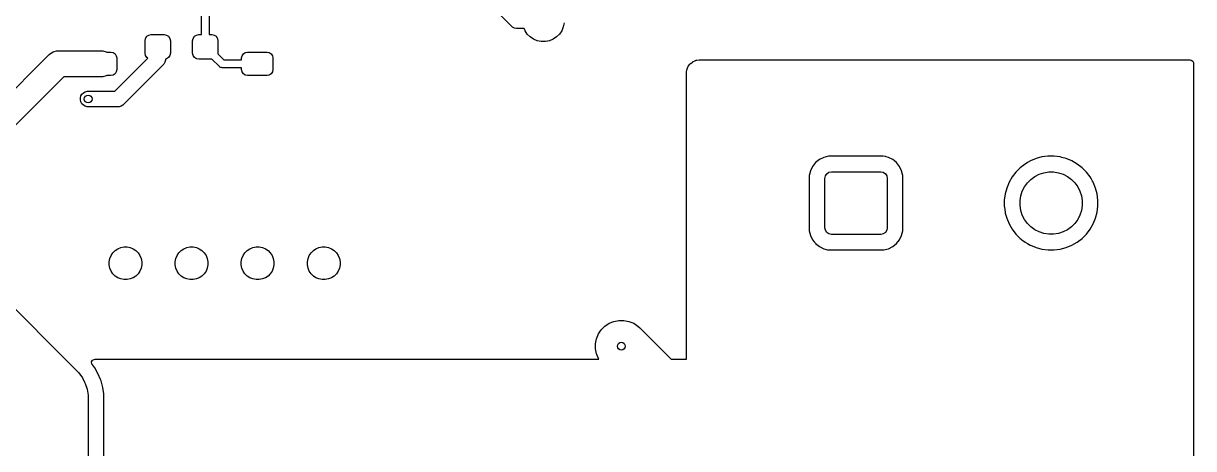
# Model space of a CAD drawing. Header units: inches. Extents: x 1.32 to 5.22, y -7.01 to -1.14.
# Drawn here: x 3.445 to 5.217, y -4.564 to -3.921 of the extents above; entities that cross this region are included whole.
import ezdxf

# ---------------------------------------------------------------- set-up
doc = ezdxf.new("R2010")
doc.units = ezdxf.units.IN
doc.header["$MEASUREMENT"] = 0
doc.layers.add('F.Cu', color=13, linetype='CONTINUOUS', true_color=0xc83434)

msp = doc.modelspace()

# ---------------------------------------------------------------- linework, layer by layer
at = {"layer": 'F.Cu', "linetype": 'CONTINUOUS'}
for p, q in [((4.1846, -3.9257), (3.6924, -3.4335)), ((3.7146, -3.938), (3.7146, -3.9065)), ((3.7264, -3.9065), (3.7264, -3.938)), ((4.1857, -3.9267), (4.1846, -3.9257)), ((4.1884, -3.9282), (4.1857, -3.9267)), ((4.1914, -3.929), (4.1884, -3.9282)), ((4.1929, -3.9291), (4.1914, -3.929)), ((4.2032, -3.9291), (4.1929, -3.9291)), ((4.2045, -3.9322), (4.2032, -3.9291)), ((4.2079, -3.9373), (4.2045, -3.9322)), ((4.2601, -3.9322), (4.2566, -3.9373)), ((4.2624, -3.9265), (4.2601, -3.9322)), ((4.2636, -3.9204), (4.2624, -3.9265)), ((3.6294, -3.9473), (3.6301, -3.9438)), ((3.6294, -3.966), (3.6294, -3.9473)), ((3.6301, -3.9438), (3.6322, -3.9407)), ((3.6322, -3.9407), (3.6352, -3.9387)), ((3.6352, -3.9387), (3.6388, -3.938)), ((3.6388, -3.938), (3.6585, -3.938)), ((3.6585, -3.938), (3.662, -3.9387)), ((3.662, -3.9387), (3.6651, -3.9407)), ((3.6651, -3.9407), (3.6671, -3.9438)), ((3.6671, -3.9438), (3.6678, -3.9473)), ((3.6678, -3.9473), (3.6678, -3.966)), ((3.7013, -3.9473), (3.702, -3.9438)), ((3.7013, -3.966), (3.7013, -3.9473)), ((3.702, -3.9438), (3.704, -3.9407)), ((3.704, -3.9407), (3.7071, -3.9387)), ((3.7071, -3.9387), (3.7106, -3.938)), ((3.7106, -3.938), (3.7146, -3.938)), ((3.7264, -3.938), (3.7303, -3.938)), ((3.7303, -3.938), (3.7339, -3.9387)), ((3.7339, -3.9387), (3.7369, -3.9407)), ((3.7369, -3.9407), (3.739, -3.9438)), ((3.739, -3.9438), (3.7397, -3.9473)), ((3.7397, -3.9473), (3.7397, -3.966)), ((4.2123, -3.9417), (4.2079, -3.9373)), ((4.2174, -3.9451), (4.2123, -3.9417)), ((4.2231, -3.9475), (4.2174, -3.9451)), ((4.2292, -3.9487), (4.2231, -3.9475)), ((4.2354, -3.9487), (4.2292, -3.9487)), ((4.2414, -3.9475), (4.2354, -3.9487)), ((4.2471, -3.9451), (4.2414, -3.9475)), ((4.2523, -3.9417), (4.2471, -3.9451)), ((4.2566, -3.9373), (4.2523, -3.9417)), ((3.4841, -3.9684), (3.486, -3.9667)), ((3.486, -3.9667), (3.4905, -3.9641)), ((3.486, -3.9667), (3.486, -3.9667)), ((3.4905, -3.9641), (3.492, -3.9637)), ((3.492, -3.9637), (3.4955, -3.9628)), ((3.4955, -3.9628), (3.498, -3.9626)), ((3.4955, -3.9628), (3.4955, -3.9628)), ((3.498, -3.9626), (3.563, -3.9626)), ((3.563, -3.9626), (3.5656, -3.9628)), ((3.5656, -3.9628), (3.5705, -3.9641)), ((3.5705, -3.9641), (3.5713, -3.9646)), ((3.5713, -3.9646), (3.5778, -3.9646)), ((3.5778, -3.9646), (3.5811, -3.9652)), ((3.5811, -3.9652), (3.584, -3.9672)), ((3.584, -3.9672), (3.5859, -3.97)), ((3.6301, -3.9696), (3.6294, -3.966)), ((3.6678, -3.966), (3.6671, -3.9696)), ((3.702, -3.9696), (3.7013, -3.966)), ((3.7397, -3.966), (3.7394, -3.9673)), ((3.7394, -3.9673), (3.7485, -3.9764)), ((3.7763, -3.97), (3.7782, -3.9672)), ((3.7782, -3.9672), (3.7811, -3.9652)), ((3.7811, -3.9652), (3.7844, -3.9646)), ((3.7844, -3.9646), (3.814, -3.9646)), ((3.814, -3.9646), (3.8174, -3.9652)), ((3.8174, -3.9652), (3.8202, -3.9672)), ((3.8202, -3.9672), (3.8222, -3.97)), ((3.3719, -4.0806), (3.4841, -3.9684)), ((3.5837, -4.0236), (3.6337, -3.9737)), ((3.5859, -3.97), (3.5866, -3.9734)), ((3.5866, -3.9734), (3.5866, -3.9911)), ((3.657, -3.9837), (3.5969, -4.0438)), ((3.6322, -3.9727), (3.6301, -3.9696)), ((3.6337, -3.9737), (3.6322, -3.9727)), ((3.658, -3.9826), (3.657, -3.9837)), ((3.6595, -3.9799), (3.658, -3.9826)), ((3.6603, -3.9769), (3.6595, -3.9799)), ((3.6604, -3.9754), (3.6603, -3.9769)), ((3.662, -3.9747), (3.6604, -3.975)), ((3.6604, -3.975), (3.6604, -3.9754)), ((3.6651, -3.9727), (3.662, -3.9747)), ((3.6671, -3.9696), (3.6651, -3.9727)), ((3.704, -3.9727), (3.702, -3.9696)), ((3.7071, -3.9747), (3.704, -3.9727)), ((3.7106, -3.9754), (3.7071, -3.9747)), ((3.7303, -3.9754), (3.7106, -3.9754)), ((3.7307, -3.9753), (3.7303, -3.9754)), ((3.7419, -3.9865), (3.7307, -3.9753)), ((3.7485, -3.9764), (3.7756, -3.9764)), ((3.7756, -3.9734), (3.7763, -3.97)), ((3.7756, -3.9764), (3.7756, -3.9734)), ((3.8222, -3.97), (3.8228, -3.9734)), ((3.8228, -3.9734), (3.8228, -3.9911)), ((4.452, -3.9855), (4.454, -3.9829)), ((4.454, -3.9829), (4.4544, -3.9824)), ((4.4544, -3.9824), (4.4549, -3.982)), ((4.4549, -3.982), (4.4553, -3.9816)), ((4.4553, -3.9816), (4.4579, -3.9796)), ((4.4579, -3.9796), (4.4584, -3.9792)), ((4.4584, -3.9792), (4.459, -3.9789)), ((4.459, -3.9789), (4.4595, -3.9786)), ((4.4595, -3.9786), (4.4625, -3.9774)), ((4.4625, -3.9774), (4.4631, -3.9772)), ((4.4631, -3.9772), (4.4637, -3.977)), ((4.4637, -3.977), (4.4644, -3.9769)), ((4.4644, -3.9769), (4.468, -3.9764)), ((4.468, -3.9764), (4.4683, -3.9764)), ((4.4683, -3.9764), (4.4687, -3.9764)), ((4.4687, -3.9764), (4.469, -3.9764)), ((4.469, -3.9764), (5.2109, -3.9764)), ((5.2109, -3.9764), (5.2123, -3.9766)), ((5.2123, -3.9766), (5.2129, -3.9767)), ((5.2129, -3.9767), (5.2152, -3.9782)), ((5.2152, -3.9782), (5.2153, -3.9783)), ((5.2153, -3.9783), (5.2163, -3.9804)), ((5.2163, -3.9804), (5.2164, -3.9807)), ((5.2164, -3.9807), (5.2165, -3.9818)), ((5.2165, -3.9818), (5.2165, -5.4774)), ((3.5062, -4.002), (3.4055, -4.1026)), ((3.563, -4.002), (3.5062, -4.002)), ((3.5656, -4.0018), (3.563, -4.002)), ((3.5705, -4.0005), (3.5656, -4.0018)), ((3.5713, -4), (3.5705, -4.0005)), ((3.5778, -4), (3.5713, -4)), ((3.5811, -3.9993), (3.5778, -4)), ((3.584, -3.9974), (3.5811, -3.9993)), ((3.5859, -3.9945), (3.584, -3.9974)), ((3.5866, -3.9911), (3.5859, -3.9945)), ((3.7428, -3.9872), (3.7419, -3.9865)), ((3.744, -3.9877), (3.7428, -3.9872)), ((3.7449, -3.9881), (3.744, -3.9877)), ((3.7461, -3.9882), (3.7449, -3.9881)), ((3.7756, -3.9882), (3.7461, -3.9882)), ((3.7756, -3.9911), (3.7756, -3.9882)), ((3.7763, -3.9945), (3.7756, -3.9911)), ((3.7782, -3.9974), (3.7763, -3.9945)), ((3.7811, -3.9993), (3.7782, -3.9974)), ((3.7844, -4), (3.7811, -3.9993)), ((3.814, -4), (3.7844, -4)), ((3.8174, -3.9993), (3.814, -4)), ((3.8202, -3.9974), (3.8174, -3.9993)), ((3.8222, -3.9945), (3.8202, -3.9974)), ((3.8228, -3.9911), (3.8222, -3.9945)), ((4.4488, -3.9962), (4.4489, -3.9959)), ((4.4488, -3.9965), (4.4488, -3.9962)), ((4.4488, -4.1526), (4.4488, -3.9965)), ((4.4489, -3.9956), (4.4491, -3.9939)), ((4.4489, -3.9959), (4.4489, -3.9956)), ((4.4491, -3.9939), (4.4494, -3.9919)), ((4.4494, -3.9919), (4.4495, -3.9913)), ((4.4495, -3.9913), (4.4497, -3.9907)), ((4.4497, -3.9907), (4.4499, -3.9901)), ((4.4499, -3.9901), (4.4511, -3.9871)), ((4.4511, -3.9871), (4.4514, -3.9865)), ((4.4514, -3.9865), (4.4517, -3.986)), ((4.4517, -3.986), (4.452, -3.9855)), ((3.5316, -4.0339), (3.5324, -4.0309)), ((3.5316, -4.037), (3.5316, -4.0339)), ((3.5324, -4.04), (3.5316, -4.037)), ((3.5324, -4.0309), (3.5339, -4.0282)), ((3.5339, -4.0282), (3.5361, -4.0261)), ((3.5361, -4.0261), (3.5388, -4.0245)), ((3.5388, -4.0245), (3.5418, -4.0237)), ((3.5418, -4.0237), (3.5433, -4.0236)), ((3.5433, -4.0236), (3.5837, -4.0236)), ((3.5339, -4.0426), (3.5324, -4.04)), ((3.5361, -4.0448), (3.5339, -4.0426)), ((3.5388, -4.0463), (3.5361, -4.0448)), ((3.5418, -4.0471), (3.5388, -4.0463)), ((3.5433, -4.0472), (3.5418, -4.0471)), ((3.5886, -4.0472), (3.5433, -4.0472)), ((3.5901, -4.0471), (3.5886, -4.0472)), ((3.5931, -4.0463), (3.5901, -4.0471)), ((3.5958, -4.0448), (3.5931, -4.0463)), ((3.5969, -4.0438), (3.5958, -4.0448)), ((4.6566, -4.1239), (4.6501, -4.1271)), ((4.6637, -4.1221), (4.6566, -4.1239)), ((4.6638, -4.1221), (4.6637, -4.1221)), ((4.6637, -4.1221), (4.6637, -4.1221)), ((4.664, -4.1221), (4.6638, -4.1221)), ((4.6651, -4.122), (4.664, -4.1221)), ((4.6652, -4.122), (4.6651, -4.122)), ((4.6653, -4.122), (4.6652, -4.122)), ((4.7459, -4.122), (4.6653, -4.122)), ((4.7465, -4.1221), (4.7459, -4.122)), ((4.7459, -4.122), (4.7459, -4.122)), ((4.75, -4.1223), (4.7465, -4.1221)), ((4.7465, -4.1221), (4.7465, -4.1221)), ((4.7465, -4.1221), (4.7465, -4.1221)), ((4.7514, -4.1231), (4.75, -4.1223)), ((4.7546, -4.1239), (4.7514, -4.1231)), ((4.7611, -4.1271), (4.7546, -4.1239)), ((4.7546, -4.1239), (4.7546, -4.1239)), ((4.978, -4.1256), (4.9695, -4.1292)), ((4.987, -4.1232), (4.978, -4.1256)), ((4.996, -4.1221), (4.987, -4.1232)), ((4.9962, -4.122), (4.996, -4.1221)), ((4.996, -4.1221), (4.996, -4.1221)), ((5.0055, -4.122), (4.9962, -4.122)), ((4.9962, -4.122), (4.9962, -4.122)), ((4.9962, -4.122), (4.9962, -4.122)), ((5.0056, -4.122), (5.0055, -4.122)), ((5.0055, -4.122), (5.0055, -4.122)), ((5.0055, -4.122), (5.0055, -4.122)), ((5.0147, -4.1232), (5.0056, -4.122)), ((5.0172, -4.1239), (5.0147, -4.1232)), ((5.0147, -4.1232), (5.0147, -4.1232)), ((5.0147, -4.1232), (5.0147, -4.1232)), ((5.0237, -4.1256), (5.0172, -4.1239)), ((5.0323, -4.1292), (5.0237, -4.1256)), ((4.6366, -4.1439), (4.6348, -4.151)), ((4.6398, -4.1374), (4.6366, -4.1439)), ((4.6444, -4.1317), (4.6398, -4.1374)), ((4.6501, -4.1271), (4.6444, -4.1317)), ((4.6444, -4.1317), (4.6444, -4.1317)), ((4.6444, -4.1317), (4.6444, -4.1317)), ((4.7637, -4.1292), (4.7611, -4.1271)), ((4.7668, -4.1317), (4.7637, -4.1292)), ((4.7714, -4.1374), (4.7668, -4.1317)), ((4.7668, -4.1317), (4.7668, -4.1317)), ((4.7746, -4.1439), (4.7714, -4.1374)), ((4.7764, -4.151), (4.7746, -4.1439)), ((4.954, -4.1395), (4.9475, -4.1461)), ((4.9614, -4.1338), (4.954, -4.1395)), ((4.954, -4.1395), (4.954, -4.1395)), ((4.954, -4.1395), (4.954, -4.1395)), ((4.9651, -4.1317), (4.9614, -4.1338)), ((4.9614, -4.1338), (4.9614, -4.1338)), ((4.9614, -4.1338), (4.9614, -4.1338)), ((4.9695, -4.1292), (4.9651, -4.1317)), ((4.9695, -4.1292), (4.9695, -4.1292)), ((5.0364, -4.1315), (5.0323, -4.1292)), ((5.0323, -4.1292), (5.0323, -4.1292)), ((5.0403, -4.1338), (5.0364, -4.1315)), ((5.0404, -4.1339), (5.0403, -4.1338)), ((5.0403, -4.1338), (5.0403, -4.1338)), ((5.0477, -4.1395), (5.0404, -4.1339)), ((5.0404, -4.1339), (5.0404, -4.1339)), ((5.0543, -4.1461), (5.0477, -4.1395)), ((5.0477, -4.1395), (5.0477, -4.1395)), ((5.0477, -4.1395), (5.0477, -4.1395)), ((5.0477, -4.1395), (5.0477, -4.1395)), ((5.0477, -4.1395), (5.0477, -4.1395)), ((4.4488, -4.4291), (4.4488, -4.1526)), ((4.6348, -4.151), (4.6347, -4.1526)), ((4.6347, -4.1526), (4.6347, -4.2333)), ((4.6584, -4.1555), (4.6591, -4.1517)), ((4.6584, -4.2303), (4.6584, -4.1555)), ((4.6591, -4.1517), (4.6612, -4.1486)), ((4.6612, -4.1486), (4.6644, -4.1464)), ((4.6644, -4.1464), (4.6682, -4.1457)), ((4.6682, -4.1457), (4.743, -4.1457)), ((4.743, -4.1457), (4.7468, -4.1464)), ((4.7468, -4.1464), (4.75, -4.1486)), ((4.75, -4.1486), (4.7521, -4.1517)), ((4.7521, -4.1517), (4.7528, -4.1555)), ((4.7528, -4.1555), (4.7528, -4.2303)), ((4.7765, -4.1526), (4.7764, -4.151)), ((4.7765, -4.1883), (4.7765, -4.1526)), ((4.9372, -4.1615), (4.9336, -4.1701)), ((4.9418, -4.1534), (4.9372, -4.1615)), ((4.9372, -4.1615), (4.9372, -4.1615)), ((4.9475, -4.1461), (4.9418, -4.1534)), ((4.9418, -4.1534), (4.9418, -4.1534)), ((4.9475, -4.1461), (4.9475, -4.1461)), ((4.9475, -4.1461), (4.9475, -4.1461)), ((4.9606, -4.1682), (4.965, -4.1622)), ((4.965, -4.1622), (4.9702, -4.157)), ((4.9702, -4.157), (4.9762, -4.1526)), ((4.9762, -4.1526), (4.9828, -4.1493)), ((4.9828, -4.1493), (4.9898, -4.147)), ((4.9898, -4.147), (4.9972, -4.1458)), ((4.9972, -4.1458), (5.0046, -4.1458)), ((5.0046, -4.1458), (5.0119, -4.147)), ((5.0119, -4.147), (5.019, -4.1493)), ((5.019, -4.1493), (5.0256, -4.1526)), ((5.0256, -4.1526), (5.0316, -4.157)), ((5.0316, -4.157), (5.0368, -4.1622)), ((5.0368, -4.1622), (5.0412, -4.1682)), ((5.0599, -4.1534), (5.0543, -4.1461)), ((5.0543, -4.1461), (5.0543, -4.1461)), ((5.0543, -4.1461), (5.0543, -4.1461)), ((5.0543, -4.1461), (5.0543, -4.1461)), ((5.0619, -4.1568), (5.0599, -4.1534)), ((5.0635, -4.1596), (5.0619, -4.1568)), ((5.0645, -4.1614), (5.0635, -4.1596)), ((5.0646, -4.1614), (5.0645, -4.1614)), ((5.0646, -4.1615), (5.0646, -4.1614)), ((5.0681, -4.1701), (5.0646, -4.1615)), ((5.0646, -4.1615), (5.0646, -4.1615)), ((4.9312, -4.1791), (4.93, -4.1883)), ((4.9336, -4.1701), (4.9312, -4.1791)), ((4.9549, -4.1819), (4.9572, -4.1748)), ((4.9572, -4.1748), (4.9606, -4.1682)), ((5.0412, -4.1682), (5.0445, -4.1748)), ((5.0445, -4.1748), (5.0468, -4.1819)), ((5.0705, -4.1791), (5.0681, -4.1701)), ((5.0718, -4.1883), (5.0705, -4.1791)), ((4.7765, -4.2332), (4.7765, -4.1883)), ((4.93, -4.1883), (4.93, -4.1883)), ((4.93, -4.1883), (4.93, -4.1976)), ((4.93, -4.1976), (4.93, -4.1976)), ((4.93, -4.1976), (4.9302, -4.1989)), ((4.9538, -4.1892), (4.9549, -4.1819)), ((4.9538, -4.1966), (4.9538, -4.1892)), ((4.9549, -4.2039), (4.9538, -4.1966)), ((5.0468, -4.1819), (5.048, -4.1892)), ((5.048, -4.1966), (5.0468, -4.2039)), ((5.048, -4.1892), (5.048, -4.1966)), ((5.0705, -4.2068), (5.0718, -4.1976)), ((5.0718, -4.1976), (5.0718, -4.1883)), ((4.9302, -4.1989), (4.9312, -4.2067)), ((4.9312, -4.2067), (4.9312, -4.2068)), ((4.9312, -4.2068), (4.9312, -4.2068)), ((4.9312, -4.2068), (4.9315, -4.208)), ((4.9315, -4.208), (4.9336, -4.2157)), ((4.9572, -4.211), (4.9549, -4.2039)), ((4.9606, -4.2176), (4.9572, -4.211)), ((5.0445, -4.211), (5.0412, -4.2176)), ((5.0468, -4.2039), (5.0445, -4.211)), ((5.0681, -4.2157), (5.0705, -4.2068)), ((4.6347, -4.2333), (4.6347, -4.2335)), ((4.6591, -4.2341), (4.6584, -4.2303)), ((4.7528, -4.2303), (4.7521, -4.2341)), ((4.7764, -4.2349), (4.7765, -4.2332)), ((4.9336, -4.2157), (4.9372, -4.2243)), ((4.9372, -4.2243), (4.9372, -4.2243)), ((4.9372, -4.2243), (4.9398, -4.229)), ((4.9398, -4.229), (4.9398, -4.229)), ((4.9398, -4.229), (4.9398, -4.229)), ((4.9398, -4.229), (4.9418, -4.2324)), ((4.9418, -4.2324), (4.9418, -4.2324)), ((4.9418, -4.2324), (4.9418, -4.2324)), ((4.9418, -4.2324), (4.9419, -4.2324)), ((4.9419, -4.2324), (4.9475, -4.2398)), ((4.965, -4.2236), (4.9606, -4.2176)), ((4.9702, -4.2288), (4.965, -4.2236)), ((4.9762, -4.2332), (4.9702, -4.2288)), ((4.9828, -4.2366), (4.9762, -4.2332)), ((5.0256, -4.2332), (5.019, -4.2366)), ((5.0316, -4.2288), (5.0256, -4.2332)), ((5.0368, -4.2236), (5.0316, -4.2288)), ((5.0412, -4.2176), (5.0368, -4.2236)), ((5.0543, -4.2398), (5.0599, -4.2324)), ((5.0599, -4.2324), (5.0646, -4.2243)), ((5.0646, -4.2243), (5.0681, -4.2157)), ((4.6347, -4.2335), (4.6348, -4.2347)), ((4.6348, -4.2347), (4.6348, -4.2348)), ((4.6348, -4.2348), (4.6348, -4.2349)), ((4.6348, -4.2349), (4.6366, -4.2419)), ((4.6366, -4.2419), (4.6398, -4.2485)), ((4.6398, -4.2485), (4.6424, -4.2517)), ((4.6612, -4.2373), (4.6591, -4.2341)), ((4.6644, -4.2394), (4.6612, -4.2373)), ((4.6682, -4.2402), (4.6644, -4.2394)), ((4.743, -4.2402), (4.6682, -4.2402)), ((4.7468, -4.2394), (4.743, -4.2402)), ((4.75, -4.2373), (4.7468, -4.2394)), ((4.7521, -4.2341), (4.75, -4.2373)), ((4.7668, -4.2541), (4.7714, -4.2485)), ((4.7714, -4.2485), (4.7746, -4.2419)), ((4.7746, -4.2419), (4.7764, -4.2349)), ((4.9475, -4.2398), (4.9475, -4.2398)), ((4.9475, -4.2398), (4.9475, -4.2398)), ((4.9475, -4.2398), (4.9475, -4.2398)), ((4.9475, -4.2398), (4.954, -4.2463)), ((4.954, -4.2463), (4.954, -4.2463)), ((4.954, -4.2463), (4.954, -4.2463)), ((4.954, -4.2463), (4.954, -4.2463)), ((4.954, -4.2463), (4.9555, -4.2474)), ((4.9555, -4.2474), (4.9567, -4.2483)), ((4.9567, -4.2483), (4.9614, -4.252)), ((4.9898, -4.2389), (4.9828, -4.2366)), ((4.9972, -4.24), (4.9898, -4.2389)), ((5.0046, -4.24), (4.9972, -4.24)), ((5.0119, -4.2389), (5.0046, -4.24)), ((5.019, -4.2366), (5.0119, -4.2389)), ((5.0403, -4.252), (5.0477, -4.2463)), ((5.0477, -4.2463), (5.0543, -4.2398)), ((3.5779, -4.2723), (3.5806, -4.2683)), ((3.5806, -4.2683), (3.5841, -4.2648)), ((3.5841, -4.2648), (3.5881, -4.2621)), ((3.5881, -4.2621), (3.5926, -4.2603)), ((3.5926, -4.2603), (3.5974, -4.2593)), ((3.5974, -4.2593), (3.6022, -4.2593)), ((3.6022, -4.2593), (3.607, -4.2603)), ((3.607, -4.2603), (3.6115, -4.2621)), ((3.6115, -4.2621), (3.6155, -4.2648)), ((3.6155, -4.2648), (3.619, -4.2683)), ((3.619, -4.2683), (3.6217, -4.2723)), ((3.6779, -4.2723), (3.6806, -4.2683)), ((3.6806, -4.2683), (3.6841, -4.2648)), ((3.6841, -4.2648), (3.6881, -4.2621)), ((3.6881, -4.2621), (3.6926, -4.2603)), ((3.6926, -4.2603), (3.6974, -4.2593)), ((3.6974, -4.2593), (3.7022, -4.2593)), ((3.7022, -4.2593), (3.707, -4.2603)), ((3.707, -4.2603), (3.7115, -4.2621)), ((3.7115, -4.2621), (3.7155, -4.2648)), ((3.7155, -4.2648), (3.719, -4.2683)), ((3.719, -4.2683), (3.7217, -4.2723)), ((3.7779, -4.2723), (3.7806, -4.2683)), ((3.7806, -4.2683), (3.7841, -4.2648)), ((3.7841, -4.2648), (3.7881, -4.2621)), ((3.7881, -4.2621), (3.7926, -4.2603)), ((3.7926, -4.2603), (3.7974, -4.2593)), ((3.7974, -4.2593), (3.8022, -4.2593)), ((3.8022, -4.2593), (3.807, -4.2603)), ((3.807, -4.2603), (3.8115, -4.2621)), ((3.8115, -4.2621), (3.8155, -4.2648)), ((3.8155, -4.2648), (3.819, -4.2683)), ((3.819, -4.2683), (3.8217, -4.2723)), ((3.8779, -4.2723), (3.8806, -4.2683)), ((3.8806, -4.2683), (3.8841, -4.2648)), ((3.8841, -4.2648), (3.8881, -4.2621)), ((3.8881, -4.2621), (3.8926, -4.2603)), ((3.8926, -4.2603), (3.8974, -4.2593)), ((3.8974, -4.2593), (3.9022, -4.2593)), ((3.9022, -4.2593), (3.907, -4.2603)), ((3.907, -4.2603), (3.9115, -4.2621)), ((3.9115, -4.2621), (3.9155, -4.2648)), ((3.9155, -4.2648), (3.919, -4.2683)), ((3.919, -4.2683), (3.9217, -4.2723)), ((4.6424, -4.2517), (4.644, -4.2537)), ((4.644, -4.2537), (4.6444, -4.2541)), ((4.6444, -4.2541), (4.6501, -4.2587)), ((4.6501, -4.2587), (4.6566, -4.2619)), ((4.6566, -4.2619), (4.6623, -4.2634)), ((4.6623, -4.2634), (4.6635, -4.2636)), ((4.6635, -4.2636), (4.6636, -4.2637)), ((4.6636, -4.2637), (4.6637, -4.2637)), ((4.6637, -4.2637), (4.6637, -4.2637)), ((4.6637, -4.2637), (4.6638, -4.2637)), ((4.6638, -4.2637), (4.6653, -4.2638)), ((4.6653, -4.2638), (4.7459, -4.2638)), ((4.7459, -4.2638), (4.7475, -4.2637)), ((4.7475, -4.2637), (4.7546, -4.2619)), ((4.7546, -4.2619), (4.7611, -4.2587)), ((4.7611, -4.2587), (4.7668, -4.2541)), ((4.9614, -4.252), (4.9652, -4.2542)), ((4.9652, -4.2542), (4.9652, -4.2542)), ((4.9652, -4.2542), (4.9693, -4.2565)), ((4.9693, -4.2565), (4.9694, -4.2566)), ((4.9694, -4.2566), (4.9694, -4.2566)), ((4.9694, -4.2566), (4.9695, -4.2566)), ((4.9695, -4.2566), (4.978, -4.2602)), ((4.978, -4.2602), (4.987, -4.2626)), ((4.987, -4.2626), (4.9962, -4.2638)), ((4.9962, -4.2638), (4.9962, -4.2638)), ((4.9962, -4.2638), (5.0055, -4.2638)), ((5.0055, -4.2638), (5.0147, -4.2626)), ((5.0055, -4.2638), (5.0055, -4.2638)), ((5.0147, -4.2626), (5.0237, -4.2602)), ((5.0237, -4.2602), (5.0323, -4.2566)), ((5.0323, -4.2566), (5.0403, -4.252)), ((3.5751, -4.2816), (3.5761, -4.2768)), ((3.5751, -4.2864), (3.5751, -4.2816)), ((3.5761, -4.2912), (3.5751, -4.2864)), ((3.5761, -4.2768), (3.5779, -4.2723)), ((3.6217, -4.2723), (3.6235, -4.2768)), ((3.6235, -4.2768), (3.6245, -4.2816)), ((3.6245, -4.2864), (3.6235, -4.2912)), ((3.6245, -4.2816), (3.6245, -4.2864)), ((3.6751, -4.2816), (3.6761, -4.2768)), ((3.6751, -4.2864), (3.6751, -4.2816)), ((3.6761, -4.2912), (3.6751, -4.2864)), ((3.6761, -4.2768), (3.6779, -4.2723)), ((3.7217, -4.2723), (3.7235, -4.2768)), ((3.7235, -4.2768), (3.7245, -4.2816)), ((3.7245, -4.2864), (3.7235, -4.2912)), ((3.7245, -4.2816), (3.7245, -4.2864)), ((3.7751, -4.2816), (3.7761, -4.2768)), ((3.7751, -4.2864), (3.7751, -4.2816)), ((3.7761, -4.2912), (3.7751, -4.2864)), ((3.7761, -4.2768), (3.7779, -4.2723)), ((3.8217, -4.2723), (3.8235, -4.2768)), ((3.8235, -4.2768), (3.8245, -4.2816)), ((3.8245, -4.2864), (3.8235, -4.2912)), ((3.8245, -4.2816), (3.8245, -4.2864)), ((3.8751, -4.2816), (3.8761, -4.2768)), ((3.8751, -4.2864), (3.8751, -4.2816)), ((3.8761, -4.2912), (3.8751, -4.2864)), ((3.8761, -4.2768), (3.8779, -4.2723)), ((3.9217, -4.2723), (3.9235, -4.2768)), ((3.9235, -4.2768), (3.9245, -4.2816)), ((3.9245, -4.2864), (3.9235, -4.2912)), ((3.9245, -4.2816), (3.9245, -4.2864)), ((3.3824, -4.3029), (3.526, -4.4464)), ((3.5779, -4.2957), (3.5761, -4.2912)), ((3.5806, -4.2997), (3.5779, -4.2957)), ((3.5841, -4.3032), (3.5806, -4.2997)), ((3.5881, -4.3059), (3.5841, -4.3032)), ((3.6155, -4.3032), (3.6115, -4.3059)), ((3.619, -4.2997), (3.6155, -4.3032)), ((3.6217, -4.2957), (3.619, -4.2997)), ((3.6235, -4.2912), (3.6217, -4.2957)), ((3.6779, -4.2957), (3.6761, -4.2912)), ((3.6806, -4.2997), (3.6779, -4.2957)), ((3.6841, -4.3032), (3.6806, -4.2997)), ((3.6881, -4.3059), (3.6841, -4.3032)), ((3.7155, -4.3032), (3.7115, -4.3059)), ((3.719, -4.2997), (3.7155, -4.3032)), ((3.7217, -4.2957), (3.719, -4.2997)), ((3.7235, -4.2912), (3.7217, -4.2957)), ((3.7779, -4.2957), (3.7761, -4.2912)), ((3.7806, -4.2997), (3.7779, -4.2957)), ((3.7841, -4.3032), (3.7806, -4.2997)), ((3.7881, -4.3059), (3.7841, -4.3032)), ((3.8155, -4.3032), (3.8115, -4.3059)), ((3.819, -4.2997), (3.8155, -4.3032)), ((3.8217, -4.2957), (3.819, -4.2997)), ((3.8235, -4.2912), (3.8217, -4.2957)), ((3.8779, -4.2957), (3.8761, -4.2912)), ((3.8806, -4.2997), (3.8779, -4.2957)), ((3.8841, -4.3032), (3.8806, -4.2997)), ((3.8881, -4.3059), (3.8841, -4.3032)), ((3.9155, -4.3032), (3.9115, -4.3059)), ((3.919, -4.2997), (3.9155, -4.3032)), ((3.9217, -4.2957), (3.919, -4.2997)), ((3.9235, -4.2912), (3.9217, -4.2957)), ((3.5926, -4.3077), (3.5881, -4.3059)), ((3.5974, -4.3087), (3.5926, -4.3077)), ((3.6022, -4.3087), (3.5974, -4.3087)), ((3.607, -4.3077), (3.6022, -4.3087)), ((3.6115, -4.3059), (3.607, -4.3077)), ((3.6926, -4.3077), (3.6881, -4.3059)), ((3.6974, -4.3087), (3.6926, -4.3077)), ((3.7022, -4.3087), (3.6974, -4.3087)), ((3.707, -4.3077), (3.7022, -4.3087)), ((3.7115, -4.3059), (3.707, -4.3077)), ((3.7926, -4.3077), (3.7881, -4.3059)), ((3.7974, -4.3087), (3.7926, -4.3077)), ((3.8022, -4.3087), (3.7974, -4.3087)), ((3.807, -4.3077), (3.8022, -4.3087)), ((3.8115, -4.3059), (3.807, -4.3077)), ((3.8926, -4.3077), (3.8881, -4.3059)), ((3.8974, -4.3087), (3.8926, -4.3077)), ((3.9022, -4.3087), (3.8974, -4.3087)), ((3.907, -4.3077), (3.9022, -4.3087)), ((3.9115, -4.3059), (3.907, -4.3077)), ((4.3254, -4.379), (4.3318, -4.3747)), ((4.3318, -4.3747), (4.339, -4.3718)), ((4.339, -4.3718), (4.3465, -4.3703)), ((4.3465, -4.3703), (4.3543, -4.3703)), ((4.3543, -4.3703), (4.3618, -4.3718)), ((4.3618, -4.3718), (4.369, -4.3747)), ((4.369, -4.3747), (4.3754, -4.379)), ((4.3127, -4.398), (4.3157, -4.3909)), ((4.3157, -4.3909), (4.32, -4.3845)), ((4.32, -4.3845), (4.3254, -4.379)), ((4.3754, -4.379), (4.3782, -4.3816)), ((4.3782, -4.3816), (4.4258, -4.4291)), ((4.3112, -4.4056), (4.3127, -4.398)), ((4.3112, -4.4133), (4.3112, -4.4056)), ((4.3127, -4.4209), (4.3112, -4.4133)), ((4.3157, -4.428), (4.3127, -4.4209)), ((4.3164, -4.4291), (4.3157, -4.428)), ((3.5485, -4.4331), (3.5498, -4.4307)), ((3.5488, -4.4359), (3.5485, -4.4331)), ((3.5489, -4.4363), (3.5488, -4.4359)), ((3.5496, -4.4375), (3.5489, -4.4363)), ((3.5502, -4.4382), (3.5496, -4.4375)), ((3.5498, -4.4307), (3.5521, -4.4294)), ((3.5532, -4.4421), (3.5502, -4.4382)), ((3.5521, -4.4294), (3.5523, -4.4293)), ((3.5523, -4.4293), (3.5525, -4.4293)), ((3.5525, -4.4293), (3.5537, -4.4291)), ((3.5586, -4.4515), (3.5532, -4.4421)), ((3.5537, -4.4291), (4.3164, -4.4291)), ((4.4258, -4.4291), (4.4488, -4.4291)), ((3.526, -4.4464), (3.5292, -4.4498)), ((3.5292, -4.4498), (3.5346, -4.4573)), ((3.5346, -4.4573), (3.5379, -4.4639)), ((3.5586, -4.4516), (3.5586, -4.4515)), ((3.5586, -4.4515), (3.5586, -4.4515)), ((3.5586, -4.4515), (3.5586, -4.4515)), ((3.5586, -4.4517), (3.5586, -4.4516)), ((3.5619, -4.4597), (3.5586, -4.4517)), ((3.5624, -4.4608), (3.5619, -4.4597)), ((3.5619, -4.4597), (3.5619, -4.4597)), ((3.5619, -4.4597), (3.5619, -4.4597)), ((3.5627, -4.4615), (3.5624, -4.4608)), ((3.5655, -4.472), (3.5627, -4.4615)), ((3.5379, -4.4639), (3.5388, -4.4656)), ((3.5388, -4.4656), (3.5417, -4.4744)), ((3.5417, -4.4744), (3.5431, -4.4836)), ((3.5668, -4.4813), (3.5655, -4.472)), ((3.5669, -4.4828), (3.5668, -4.4813)), ((3.5431, -4.4836), (3.5433, -4.4882)), ((3.5433, -4.4882), (3.5433, -5.2756)), ((3.5669, -4.4939), (3.5669, -4.4828)), ((3.5669, -4.4828), (3.5669, -4.4828)), ((3.5669, -4.4828), (3.5669, -4.4828)), ((3.5669, -4.6146), (3.5669, -4.4939)), ((3.5669, -4.4939), (3.5669, -4.4939))]:
    msp.add_line(p, q, dxfattribs=at)
at = {"layer": 'F.Cu'}
for centre in [(3.5433, -4.0354), (4.3504, -4.4094)]:
    msp.add_circle(centre, 0.00591, dxfattribs=at)

doc.saveas('drawing.dxf')
